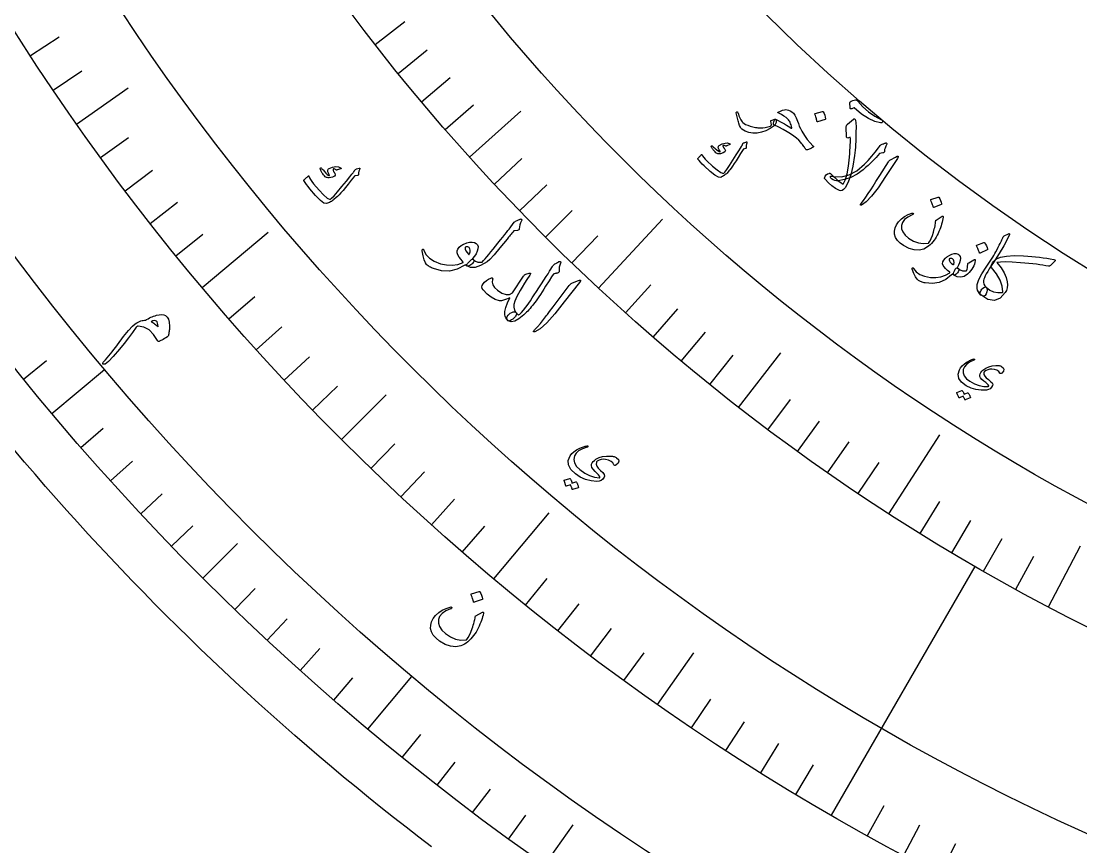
# Model space of a CAD drawing. Header units: millimetres. Extents: x -59 to 59, y -59 to 76.
# Drawn here: x -44.99 to -21.07, y -46.95 to -28.3 of the extents above; entities that cross this region are included whole.
import ezdxf

# ---------------------------------------------------------------- set-up
doc = ezdxf.new("R2010")
doc.units = ezdxf.units.MM
for name, color, linetype in [('CUT_OUTER', 1, 'Continuous'), ('ENGRAVE', 7, 'Continuous'), ('ENGRAVE_FINE', 8, 'Continuous'), ('TEXT', 5, 'Continuous')]:
    doc.layers.add(name, color=color, linetype=linetype)

msp = doc.modelspace()

# ---------------------------------------------------------------- linework, layer by layer
at = {"layer": 'CUT_OUTER'}
msp.add_lwpolyline([(-35.7252, -46.9544), (-36.0126, -46.7343), (-36.2987, -46.5124), (-36.5834, -46.2888), (-36.8667, -46.0635), (-37.1487, -45.8364), (-37.4292, -45.6076), (-37.7083, -45.3771), (-37.9861, -45.1449), (-38.2623, -44.9109), (-38.5372, -44.6753), (-38.8106, -44.438), (-39.0825, -44.199), (-39.353, -43.9584), (-39.622, -43.7161), (-39.8895, -43.4722), (-40.1555, -43.2266), (-40.4199, -42.9794), (-40.6829, -42.7306), (-40.9443, -42.4801), (-41.2042, -42.2281), (-41.4625, -41.9745), (-41.7193, -41.7193), (-41.9745, -41.4625), (-42.2281, -41.2042), (-42.4801, -40.9443), (-42.7306, -40.6829), (-42.9794, -40.4199), (-43.2266, -40.1555), (-43.4722, -39.8895), (-43.7161, -39.622), (-43.9584, -39.353), (-44.199, -39.0825), (-44.438, -38.8106), (-44.6753, -38.5372), (-44.9109, -38.2623), (-45.1449, -37.9861)], dxfattribs=at)
at = {"layer": 'ENGRAVE'}
for points in [[(-43.7386, -30.6261), (-42.569, -29.8072)], [(-34.8672, -31.3745), (-33.7093, -30.3326)], [(-31.958, -34.3331), (-30.5109, -32.7784)], [(-40.9029, -34.3216), (-39.4115, -33.0701)], [(-28.794, -37.0268), (-27.8378, -35.7972)], [(-44.2927, -37.166), (-43.1063, -36.1705)], [(-37.756, -37.756), (-36.7464, -36.7464)], [(-25.3997, -39.4326), (-24.2496, -37.647)], [(-34.3216, -40.9029), (-33.0701, -39.4115)], [(-40.8849, -40.8849), (-40.1027, -40.1027)], [(-21.802, -41.5301), (-21.078, -40.151)], [(-26.6975, -46.2414), (-23.4525, -40.6209)], [(-30.6261, -43.7386), (-29.8072, -42.569)], [(-37.166, -44.2927), (-36.1705, -43.1063)], [(-33.1642, -47.3634), (-32.5297, -46.4572)]]:
    msp.add_lwpolyline(points, dxfattribs=at)
for radius in [57.82, 57.82, 56.2713, 53.395, 53.395, 51.1235, 46.905, 46.905, 44.427, 39.825, 39.825]:
    msp.add_circle((0, 0), radius, dxfattribs=at)
at = {"layer": 'ENGRAVE_FINE'}
for points in [[(-36.996, -28.8335), (-36.3259, -28.3113)], [(-44.7808, -29.081), (-44.1277, -28.6568)], [(-36.481, -29.4824), (-35.8202, -28.9484)], [(-44.2665, -29.8581), (-43.6208, -29.4226)], [(-35.9544, -30.1224), (-35.3032, -29.5768)], [(-35.4164, -30.7531), (-34.7749, -30.1961)], [(-43.1975, -31.3848), (-42.5674, -30.927)], [(-34.3068, -31.9862), (-33.6854, -31.4069)], [(-42.6431, -32.1339), (-42.0212, -31.6652)], [(-33.7356, -32.5882), (-33.1245, -31.9979)], [(-42.0758, -32.8732), (-41.4621, -32.3938)], [(-33.1536, -33.1801), (-32.5531, -32.5791)], [(-41.4957, -33.6026), (-40.8905, -33.1124)], [(-32.561, -33.7618), (-31.9712, -33.1503)], [(-31.3449, -34.8938), (-30.7771, -34.2618)], [(-40.2977, -35.0303), (-39.71, -34.5193)], [(-30.7217, -35.4437), (-30.1652, -34.8017)], [(-39.6802, -35.7282), (-39.1015, -35.2071)], [(-30.0887, -35.9826), (-29.5437, -35.3309)], [(-29.4461, -36.5104), (-28.9127, -35.8491)], [(-44.9346, -36.3873), (-44.4187, -35.9696)], [(-39.0506, -36.4153), (-38.4811, -35.8842)], [(-38.4091, -37.0913), (-37.8489, -36.5503)], [(-28.1328, -37.5317), (-27.6232, -36.8519)], [(-43.6373, -37.9333), (-43.1364, -37.4979)], [(-27.4625, -38.0249), (-26.9651, -37.3361)], [(-37.0913, -38.4091), (-36.5503, -37.8489)], [(-26.7834, -38.5062), (-26.2983, -37.8087)], [(-42.9686, -38.6891), (-42.4754, -38.245)], [(-36.4153, -39.0506), (-35.8842, -38.4811)], [(-26.0958, -38.9755), (-25.6231, -38.2695)], [(-42.2869, -39.4331), (-41.8014, -38.9805)], [(-35.7282, -39.6802), (-35.2071, -39.1015)], [(-24.6956, -39.8774), (-24.2483, -39.1551)], [(-23.9835, -40.3097), (-23.5491, -39.5796)], [(-41.5922, -40.1651), (-41.1148, -39.7041)], [(-35.0303, -40.2977), (-34.5193, -39.71)], [(-23.2637, -40.7293), (-22.8423, -39.9916)], [(-22.5365, -41.1362), (-22.1283, -40.3911)], [(-33.6026, -41.4957), (-33.1124, -40.8905)], [(-40.1651, -41.5922), (-39.7041, -41.1148)], [(-32.8732, -42.0758), (-32.3938, -41.4621)], [(-39.4331, -42.2869), (-38.9805, -41.8014)], [(-32.1339, -42.6431), (-31.6652, -42.0212)], [(-38.6891, -42.9686), (-38.245, -42.4754)], [(-31.3848, -43.1975), (-30.927, -42.5674)], [(-37.9333, -43.6373), (-37.4979, -43.1364)], [(-29.8581, -44.2665), (-29.4226, -43.6208)], [(-29.081, -44.7808), (-28.6568, -44.1277)], [(-36.3873, -44.9346), (-35.9696, -44.4187)], [(-28.295, -45.2815), (-27.8823, -44.6211)], [(-35.5975, -45.5628), (-35.1889, -45.0397)], [(-27.5005, -45.7684), (-27.0993, -45.1009)], [(-34.7969, -46.1771), (-34.3975, -45.647)], [(-25.8864, -46.7003), (-25.5088, -46.0192)], [(-33.9857, -46.7774), (-33.5956, -46.2404)], [(-25.0674, -47.145), (-24.7018, -46.4573)], [(-24.2408, -47.5753), (-23.8873, -46.8814)]]:
    msp.add_lwpolyline(points, dxfattribs=at)
at = {"layer": 'TEXT'}
for points in [[(-25.5663, -30.5288), (-25.5531, -30.5378), (-25.5451, -30.5485), (-25.5424, -30.561), (-25.5449, -30.5754), (-25.5516, -30.5885), (-25.5614, -30.5974), (-25.5743, -30.6021), (-25.5903, -30.6026), (-25.7214, -30.5713), (-25.8647, -30.504), (-26.0199, -30.4005), (-26.1865, -30.2606), (-26.2049, -30.2685), (-26.2219, -30.2749), (-26.2377, -30.2797), (-26.2522, -30.2831), (-26.2631, -30.2842), (-26.271, -30.2826), (-26.276, -30.2783), (-26.2779, -30.2713), (-26.2838, -30.1391), (-26.2774, -30.1221), (-26.2538, -30.1069), (-26.2128, -30.0936), (-26.1545, -30.082), (-26.1422, -30.0829), (-26.1299, -30.0875), (-26.1178, -30.0961), (-26.1059, -30.1084), (-25.9889, -30.2356), (-25.8599, -30.3482), (-25.7189, -30.446), (-25.5663, -30.5288)], [(-27.9739, -30.5177), (-27.9638, -30.5166), (-27.9557, -30.5201), (-27.9498, -30.5281), (-27.9459, -30.5406), (-27.9435, -30.5575), (-27.9436, -30.5745), (-27.9462, -30.5916), (-27.9512, -30.6088), (-27.958, -30.6248), (-27.9671, -30.6396), (-27.9786, -30.6533), (-27.9924, -30.6659), (-28.0834, -30.7285), (-28.1771, -30.7767), (-28.2735, -30.8104), (-28.3728, -30.8296), (-28.4702, -30.8331), (-28.5609, -30.8198), (-28.645, -30.7896), (-28.7222, -30.7427), (-28.7374, -30.7259), (-28.7535, -30.6978), (-28.7703, -30.6582), (-28.7879, -30.6072), (-28.7966, -30.5793), (-28.8047, -30.5509), (-28.8123, -30.5219), (-28.8194, -30.4923), (-28.8261, -30.4624), (-28.8326, -30.4324), (-28.8389, -30.4021), (-28.845, -30.3717), (-28.8455, -30.3652), (-28.8437, -30.3599), (-28.8394, -30.3559), (-28.8328, -30.353), (-28.8258, -30.352), (-28.82, -30.3534), (-28.8156, -30.3575), (-28.8125, -30.364), (-28.799, -30.4028), (-28.7852, -30.4388), (-28.7712, -30.4717), (-28.757, -30.5017), (-28.7425, -30.529), (-28.7274, -30.5537), (-28.7118, -30.5757), (-28.6956, -30.5951), (-28.6704, -30.6152), (-28.6348, -30.635), (-28.5889, -30.6545), (-28.5326, -30.6736), (-28.5019, -30.6828), (-28.4718, -30.6908), (-28.4424, -30.6977), (-28.4137, -30.7035), (-28.3856, -30.708), (-28.358, -30.7111), (-28.3309, -30.7129), (-28.3043, -30.7134), (-28.2497, -30.711), (-28.1927, -30.7033), (-28.1334, -30.6903), (-28.0717, -30.672), (-28.0578, -30.6604), (-28.0527, -30.6386), (-28.0562, -30.6064), (-28.0682, -30.564), (-28.0696, -30.5583), (-28.069, -30.5538), (-28.0665, -30.5504), (-28.0619, -30.5482)], [(-27.1113, -31.1489), (-27.1277, -31.1596), (-27.1446, -31.1696), (-27.1618, -31.1789), (-27.1795, -31.1875), (-27.1976, -31.1953), (-27.2161, -31.202), (-27.235, -31.2077), (-27.2544, -31.2123), (-27.261, -31.213), (-27.2669, -31.2114), (-27.272, -31.2074), (-27.2765, -31.201), (-27.2853, -31.1865), (-27.2956, -31.1703), (-27.3075, -31.1524), (-27.3209, -31.1329), (-27.336, -31.1118), (-27.3529, -31.0895), (-27.3716, -31.0658), (-27.3922, -31.0408), (-27.4347, -30.9939), (-27.4866, -30.9466), (-27.5479, -30.8987), (-27.6187, -30.8502), (-27.6989, -30.8009), (-27.7886, -30.7505), (-27.8877, -30.699), (-27.9962, -30.6462), (-28.0046, -30.6397), (-28.0082, -30.6265), (-28.0069, -30.6065), (-28.0008, -30.5797), (-27.9929, -30.5543), (-27.9862, -30.5355), (-27.9808, -30.5233), (-27.9767, -30.5178), (-27.972, -30.516), (-27.9676, -30.5153), (-27.9635, -30.5156), (-27.9598, -30.5171), (-27.9041, -30.5459), (-27.8516, -30.5736), (-27.8023, -30.6001), (-27.7562, -30.6255), (-27.7136, -30.6499), (-27.6745, -30.6735), (-27.6389, -30.6964), (-27.6069, -30.7185), (-27.6, -30.7224), (-27.5954, -30.7222), (-27.5931, -30.7178), (-27.5933, -30.7093), (-27.6005, -30.6775), (-27.6089, -30.6478), (-27.6184, -30.6204), (-27.6289, -30.5951), (-27.6407, -30.5719), (-27.6538, -30.5507), (-27.6682, -30.5316), (-27.6839, -30.5144), (-27.7212, -30.482), (-27.7693, -30.4481), (-27.8283, -30.4127), (-27.898, -30.3757), (-27.9012, -30.3749), (-27.9034, -30.3735), (-27.9048, -30.3715), (-27.9054, -30.369), (-27.9051, -30.3663), (-27.9042, -30.364), (-27.9025, -30.362), (-27.9001, -30.3603), (-27.8462, -30.3351), (-27.7995, -30.317), (-27.7599, -30.3059), (-27.7274, -30.3017), (-27.6978, -30.3048), (-27.6655, -30.3136), (-27.6305, -30.3283), (-27.5927, -30.3488), (-27.5553, -30.3796), (-27.5215, -30.4249), (-27.491, -30.4849), (-27.464, -30.5595), (-27.4453, -30.6154), (-27.423, -30.672), (-27.3973, -30.7293), (-27.3681, -30.7872), (-27.3083, -30.8882), (-27.2461, -30.9772), (-27.1815, -31.0542), (-27.1148, -31.1193), (-27.1066, -31.1281), (-27.1033, -31.1359), (-27.1049, -31.1428), (-27.1113, -31.1489)], [(-26.8965, -30.3454), (-26.893, -30.3452), (-26.8894, -30.3463), (-26.8858, -30.3489), (-26.8821, -30.3529), (-26.8639, -30.39), (-26.8497, -30.4282), (-26.8393, -30.4676), (-26.8329, -30.5082), (-26.8333, -30.5132), (-26.8349, -30.5171), (-26.8378, -30.5199), (-26.842, -30.5215), (-27.012, -30.5741), (-27.017, -30.5745), (-27.0209, -30.5722), (-27.0237, -30.5672), (-27.0255, -30.5595), (-27.027, -30.5528), (-27.0296, -30.5425), (-27.0333, -30.5286), (-27.038, -30.5111), (-27.044, -30.4897), (-27.0514, -30.4644), (-27.0603, -30.4352), (-27.0705, -30.402), (-27.0715, -30.3971), (-27.071, -30.3936), (-27.069, -30.3914), (-27.0655, -30.3904)], [(-26.7188, -31.7452), (-26.6698, -31.7943), (-26.6245, -31.8377), (-26.5829, -31.8754), (-26.5451, -31.9075), (-26.5111, -31.934), (-26.4809, -31.9553), (-26.4545, -31.9712), (-26.4319, -31.9819), (-26.3827, -31.8829), (-26.343, -31.7481), (-26.3123, -31.5776), (-26.2903, -31.3717), (-26.2842, -31.2943), (-26.2792, -31.2229), (-26.2752, -31.1576), (-26.2723, -31.0983), (-26.2706, -31.0452), (-26.2703, -30.9983), (-26.2712, -30.9576), (-26.2735, -30.9231), (-26.3297, -30.9436), (-26.3433, -30.9402), (-26.353, -30.9329), (-26.3587, -30.9218), (-26.3605, -30.9068), (-26.3673, -30.7063), (-26.3653, -30.6848), (-26.3592, -30.6653), (-26.3488, -30.6476), (-26.3344, -30.6319), (-26.2003, -30.5178), (-26.1904, -30.5102), (-26.1818, -30.506), (-26.1746, -30.5053), (-26.1688, -30.508), (-26.1552, -30.5367), (-26.1466, -30.5974), (-26.1428, -30.6904), (-26.1438, -30.8157), (-26.1453, -30.886), (-26.1475, -30.9549), (-26.1505, -31.0222), (-26.1542, -31.0881), (-26.1585, -31.1526), (-26.1636, -31.2155), (-26.1695, -31.277), (-26.1761, -31.337), (-26.212, -31.5745), (-26.2592, -31.7753), (-26.3181, -31.9393), (-26.3893, -32.0662), (-26.4222, -32.104), (-26.4544, -32.1272), (-26.486, -32.1356), (-26.517, -32.1293), (-26.603, -32.0825), (-26.6858, -32.0244), (-26.7651, -31.9552), (-26.841, -31.8748), (-26.8477, -31.867), (-26.852, -31.8596), (-26.854, -31.8526), (-26.8536, -31.8459), (-26.8369, -31.8059), (-26.8144, -31.7751), (-26.786, -31.7534), (-26.7519, -31.7408), (-26.7399, -31.7387), (-26.7304, -31.7387), (-26.7233, -31.7409), (-26.7188, -31.7452)], [(-28.607, -31.0469), (-28.6113, -31.0624), (-28.6148, -31.0775), (-28.6176, -31.0924), (-28.6196, -31.1069), (-28.6208, -31.1211), (-28.6211, -31.1351), (-28.6206, -31.1489), (-28.6191, -31.1625), (-28.6197, -31.1689), (-28.6227, -31.1741), (-28.6282, -31.1782), (-28.6362, -31.1811), (-28.6807, -31.1946), (-28.6853, -31.1962), (-28.689, -31.1978), (-28.6917, -31.1994), (-28.6936, -31.2008), (-28.7508, -31.295), (-28.8029, -31.3797), (-28.85, -31.4548), (-28.8921, -31.5204), (-28.9292, -31.5764), (-28.9614, -31.6225), (-28.9886, -31.6589), (-29.0108, -31.6854), (-29.0549, -31.7336), (-29.0697, -31.748), (-29.0854, -31.7619), (-29.1018, -31.7751), (-29.119, -31.7878), (-29.1371, -31.7997), (-29.1561, -31.8109), (-29.176, -31.8214), (-29.1969, -31.8312), (-29.2479, -31.8271), (-29.3278, -31.7827), (-29.4363, -31.6975), (-29.5732, -31.5714), (-29.6142, -31.5302), (-29.6511, -31.4909), (-29.6838, -31.4536), (-29.7124, -31.4183), (-29.7142, -31.4143), (-29.7146, -31.4104), (-29.7135, -31.4067), (-29.711, -31.4032), (-29.6979, -31.3875), (-29.6858, -31.3734), (-29.6748, -31.3607), (-29.6649, -31.3496), (-29.656, -31.3398), (-29.6479, -31.3313), (-29.6406, -31.3241), (-29.6342, -31.3181), (-29.6304, -31.315), (-29.6272, -31.3142), (-29.6247, -31.3158), (-29.6228, -31.3197), (-29.6066, -31.348), (-29.5821, -31.3806), (-29.5492, -31.4176), (-29.5081, -31.4589), (-29.3808, -31.5777), (-29.2753, -31.6643), (-29.192, -31.7188), (-29.131, -31.7415), (-29.1036, -31.7116), (-29.0599, -31.6518), (-28.9997, -31.562), (-28.9229, -31.4424), (-28.8468, -31.322), (-28.7894, -31.2307), (-28.7509, -31.1685), (-28.7313, -31.1353), (-28.7262, -31.126), (-28.7214, -31.1173), (-28.7169, -31.1091), (-28.7128, -31.1016), (-28.709, -31.0948), (-28.7057, -31.0887), (-28.7028, -31.0833), (-28.7004, -31.0786), (-28.6946, -31.0689), (-28.6876, -31.0609), (-28.6796, -31.0546), (-28.6705, -31.05), (-28.6179, -31.0297), (-28.614, -31.0286), (-28.6109, -31.0284), (-28.6084, -31.0292), (-28.6066, -31.031), (-28.6055, -31.0344), (-28.6052, -31.0382), (-28.6057, -31.0423), (-28.607, -31.0469)], [(-28.9888, -31.0708), (-28.9873, -31.0727), (-28.9864, -31.0749), (-28.9862, -31.0774), (-28.9867, -31.0801), (-28.9877, -31.0819), (-28.9892, -31.0837), (-28.9909, -31.0854), (-28.9931, -31.0869), (-29.0615, -31.1196), (-29.0688, -31.1226), (-29.0752, -31.1242), (-29.0805, -31.1244), (-29.0848, -31.1234), (-29.1001, -31.1155), (-29.1147, -31.1104), (-29.1285, -31.1081), (-29.1415, -31.1086), (-29.1461, -31.1109), (-29.1478, -31.1164), (-29.1467, -31.125), (-29.1426, -31.1368), (-29.1389, -31.1438), (-29.135, -31.1507), (-29.1308, -31.1578), (-29.1263, -31.1648), (-29.1214, -31.172), (-29.1161, -31.1794), (-29.1104, -31.1869), (-29.1043, -31.1945), (-29.0893, -31.2277), (-29.1011, -31.2561), (-29.1398, -31.2799), (-29.2053, -31.2989), (-29.2277, -31.3018), (-29.2472, -31.3021), (-29.264, -31.2998), (-29.2778, -31.2949), (-29.2907, -31.2871), (-29.3064, -31.274), (-29.3251, -31.2558), (-29.3465, -31.2323), (-29.3572, -31.2201), (-29.367, -31.2081), (-29.3758, -31.1962), (-29.3836, -31.1846), (-29.3907, -31.1734), (-29.3971, -31.1627), (-29.403, -31.1526), (-29.4083, -31.1431), (-29.4104, -31.1361), (-29.411, -31.13), (-29.4098, -31.1248), (-29.407, -31.1204), (-29.4028, -31.1172), (-29.3984, -31.1162), (-29.3938, -31.1174), (-29.3891, -31.1208), (-29.3748, -31.1326), (-29.3588, -31.1462), (-29.3411, -31.1616), (-29.3217, -31.1788), (-29.2855, -31.2109), (-29.2559, -31.2347), (-29.2331, -31.25), (-29.2169, -31.257), (-29.2143, -31.2573), (-29.212, -31.2566), (-29.2101, -31.2548), (-29.2086, -31.252), (-29.2082, -31.2498), (-29.2085, -31.2471), (-29.2098, -31.2438), (-29.2118, -31.2399), (-29.2335, -31.2068), (-29.242, -31.1925), (-29.2479, -31.1787), (-29.2513, -31.1655), (-29.252, -31.153), (-29.2506, -31.1403), (-29.2467, -31.1295), (-29.2404, -31.1207), (-29.2315, -31.1138), (-29.1624, -31.0754), (-29.0989, -31.0554), (-29.0411, -31.0539), (-28.9888, -31.0708)], [(-26.5445, -31.9067), (-26.5856, -31.9068), (-26.6242, -31.8994), (-26.6603, -31.8847), (-26.6939, -31.8627), (-26.7107, -31.847), (-26.7208, -31.8336), (-26.7243, -31.8225), (-26.7212, -31.8137), (-26.7116, -31.807), (-26.6971, -31.8039), (-26.6777, -31.8042), (-26.6533, -31.808), (-26.4724, -31.8177), (-26.295, -31.7755), (-26.1212, -31.6817), (-25.9509, -31.5367), (-25.8658, -31.4478), (-25.7848, -31.3557), (-25.708, -31.2606), (-25.6353, -31.1624), (-25.6143, -31.1339), (-25.5961, -31.1124), (-25.5809, -31.0979), (-25.5686, -31.0905), (-25.5493, -31.083), (-25.5323, -31.0763), (-25.5175, -31.0703), (-25.5049, -31.0652), (-25.4944, -31.0608), (-25.486, -31.0574), (-25.4795, -31.055), (-25.4751, -31.0534), (-25.4681, -31.0526), (-25.4622, -31.053), (-25.4574, -31.0549), (-25.4537, -31.058), (-25.4505, -31.0637), (-25.4489, -31.0691), (-25.4489, -31.0741), (-25.4506, -31.0787), (-25.4727, -31.1289), (-25.4884, -31.1711), (-25.4975, -31.2054), (-25.5001, -31.2318), (-25.5015, -31.251), (-25.508, -31.2654), (-25.5197, -31.2748), (-25.5365, -31.2795), (-25.6157, -31.2896), (-25.6511, -31.3343), (-25.6894, -31.3794), (-25.7308, -31.4247), (-25.7751, -31.4703), (-25.8223, -31.5165), (-25.8726, -31.5632), (-25.9258, -31.6106), (-25.9819, -31.6587), (-26.1183, -31.7589), (-26.2575, -31.8337), (-26.3996, -31.883), (-26.5445, -31.9067)], [(-25.2528, -31.3732), (-25.2151, -31.356), (-25.1953, -31.3553), (-25.1933, -31.371), (-25.2092, -31.403), (-25.4803, -31.8133), (-25.6469, -32.0648), (-25.792, -32.2561), (-25.9161, -32.3869), (-26.0191, -32.457), (-26.0304, -32.4604), (-26.0383, -32.4608), (-26.0428, -32.4582), (-26.0439, -32.4525), (-26.043, -32.4457), (-26.0402, -32.4382), (-26.0355, -32.4299), (-26.0289, -32.421), (-25.9747, -32.3535), (-25.9204, -32.2794), (-25.8659, -32.1987), (-25.8112, -32.1114), (-25.7965, -32.089), (-25.7573, -32.0278), (-25.6938, -31.9279), (-25.6056, -31.7895), (-25.4123, -31.4807), (-25.401, -31.4651), (-25.3891, -31.4519), (-25.3766, -31.4411), (-25.3635, -31.4327)], [(-37.3477, -31.6458), (-37.3545, -31.6621), (-37.3603, -31.6782), (-37.3654, -31.694), (-37.3695, -31.7096), (-37.3727, -31.7249), (-37.375, -31.7402), (-37.3762, -31.7553), (-37.3765, -31.7704), (-37.378, -31.7773), (-37.382, -31.7826), (-37.3886, -31.7863), (-37.3977, -31.7884), (-37.4481, -31.7971), (-37.4533, -31.7982), (-37.4576, -31.7994), (-37.4608, -31.8008), (-37.463, -31.8021), (-37.5381, -31.8972), (-37.6065, -31.9826), (-37.6681, -32.0582), (-37.723, -32.1242), (-37.7711, -32.1802), (-37.8124, -32.2262), (-37.847, -32.2622), (-37.8749, -32.2882), (-37.9296, -32.3347), (-37.9477, -32.3485), (-37.9666, -32.3615), (-37.9864, -32.3738), (-38.0069, -32.3852), (-38.0282, -32.3958), (-38.0505, -32.4055), (-38.0737, -32.4142), (-38.0977, -32.4221), (-38.1529, -32.4108), (-38.2341, -32.3514), (-38.341, -32.2438), (-38.4733, -32.0877), (-38.5125, -32.0372), (-38.5475, -31.9894), (-38.5782, -31.9443), (-38.6047, -31.9019), (-38.6061, -31.8972), (-38.606, -31.8929), (-38.6043, -31.889), (-38.6011, -31.8856), (-38.5847, -31.8702), (-38.5696, -31.8564), (-38.5559, -31.8441), (-38.5436, -31.8333), (-38.5325, -31.8238), (-38.5225, -31.8156), (-38.5136, -31.8087), (-38.5058, -31.803), (-38.5012, -31.8001), (-38.4977, -31.7997), (-38.4951, -31.8017), (-38.4936, -31.8063), (-38.4797, -31.8394), (-38.4573, -31.8783), (-38.4265, -31.9231), (-38.3871, -31.9737), (-38.2642, -32.1205), (-38.1608, -32.2293), (-38.0772, -32.3001), (-38.0137, -32.3332), (-37.9798, -32.3042), (-37.9239, -32.2448), (-37.846, -32.155), (-37.746, -32.0348), (-37.6466, -31.9137), (-37.5717, -31.8218), (-37.5212, -31.759), (-37.4953, -31.7254), (-37.4885, -31.7159), (-37.4821, -31.7071), (-37.4761, -31.6988), (-37.4705, -31.6912), (-37.4655, -31.6842), (-37.4611, -31.678), (-37.4572, -31.6725), (-37.4539, -31.6677), (-37.4463, -31.6579), (-37.4376, -31.6501), (-37.428, -31.6443), (-37.4174, -31.6406), (-37.3572, -31.6255), (-37.3529, -31.6248), (-37.3494, -31.625), (-37.3468, -31.6263), (-37.3451, -31.6284), (-37.3444, -31.6323), (-37.3445, -31.6365), (-37.3457, -31.6409), (-37.3477, -31.6458)], [(-37.7679, -31.6201), (-37.7664, -31.6224), (-37.7657, -31.6249), (-37.7659, -31.6276), (-37.7668, -31.6305), (-37.7682, -31.6324), (-37.77, -31.6341), (-37.7721, -31.6357), (-37.7746, -31.6371), (-37.8538, -31.6636), (-37.8622, -31.6658), (-37.8693, -31.6667), (-37.8752, -31.6662), (-37.8797, -31.6645), (-37.8954, -31.6539), (-37.9107, -31.6463), (-37.9254, -31.642), (-37.9397, -31.6407), (-37.945, -31.6426), (-37.9476, -31.6483), (-37.9475, -31.6579), (-37.9446, -31.6714), (-37.9416, -31.6794), (-37.9383, -31.6876), (-37.9346, -31.6958), (-37.9306, -31.7042), (-37.9263, -31.7127), (-37.9215, -31.7214), (-37.9162, -31.7304), (-37.9106, -31.7396), (-37.8987, -31.7778), (-37.9155, -31.8073), (-37.9609, -31.828), (-38.0349, -31.8399), (-38.0598, -31.84), (-38.0812, -31.8377), (-38.0991, -31.8329), (-38.1136, -31.8257), (-38.1266, -31.8154), (-38.1421, -31.7991), (-38.1599, -31.7766), (-38.1802, -31.7481), (-38.1902, -31.7333), (-38.1992, -31.7189), (-38.2073, -31.7048), (-38.2143, -31.691), (-38.2205, -31.6778), (-38.2261, -31.6653), (-38.2311, -31.6534), (-38.2356, -31.6423), (-38.237, -31.6344), (-38.2368, -31.6277), (-38.2348, -31.6221), (-38.2311, -31.6178), (-38.2261, -31.6148), (-38.2212, -31.6143), (-38.2164, -31.6162), (-38.2117, -31.6206), (-38.1976, -31.6354), (-38.182, -31.6524), (-38.1648, -31.6716), (-38.1459, -31.6931), (-38.1107, -31.733), (-38.0816, -31.7629), (-38.0587, -31.7827), (-38.042, -31.7926), (-38.0392, -31.7933), (-38.0366, -31.7928), (-38.0343, -31.7911), (-38.0323, -31.7882), (-38.0315, -31.7859), (-38.0315, -31.7828), (-38.0324, -31.7791), (-38.0341, -31.7746), (-38.0533, -31.7355), (-38.0607, -31.7187), (-38.0653, -31.7028), (-38.0672, -31.688), (-38.0663, -31.6742), (-38.0631, -31.6606), (-38.0574, -31.6494), (-38.0492, -31.6406), (-38.0386, -31.6342), (-37.958, -31.6016), (-37.886, -31.5884), (-37.8226, -31.5946), (-37.7679, -31.6201)], [(-24.2885, -32.2757), (-24.2851, -32.2751), (-24.2814, -32.276), (-24.2776, -32.2782), (-24.2736, -32.2819), (-24.2526, -32.3173), (-24.2355, -32.3542), (-24.2221, -32.3926), (-24.2126, -32.4324), (-24.2125, -32.4375), (-24.2138, -32.4415), (-24.2165, -32.4445), (-24.2206, -32.4464), (-24.3856, -32.5127), (-24.3905, -32.5135), (-24.3946, -32.5116), (-24.3978, -32.5068), (-24.4001, -32.4993), (-24.4021, -32.4927), (-24.4055, -32.4827), (-24.4103, -32.4691), (-24.4163, -32.4521), (-24.424, -32.4313), (-24.4333, -32.4068), (-24.4444, -32.3784), (-24.4572, -32.3462), (-24.4585, -32.3414), (-24.4583, -32.3378), (-24.4565, -32.3355), (-24.4531, -32.3342)], [(-24.1763, -32.7332), (-24.183, -32.7701), (-24.191, -32.808), (-24.2003, -32.8468), (-24.2108, -32.8865), (-24.2229, -32.9272), (-24.237, -32.969), (-24.2531, -33.0117), (-24.2711, -33.0555), (-24.2903, -33.0982), (-24.311, -33.1393), (-24.3333, -33.1788), (-24.3572, -33.2167), (-24.3827, -33.253), (-24.41, -33.2879), (-24.4391, -33.3213), (-24.4699, -33.3534), (-24.5051, -33.3848), (-24.5411, -33.4114), (-24.5779, -33.433), (-24.6154, -33.4497), (-24.7195, -33.474), (-24.83, -33.4695), (-24.9466, -33.4361), (-25.0693, -33.3738), (-25.1491, -33.3166), (-25.2099, -33.2545), (-25.2516, -33.1875), (-25.2744, -33.1157), (-25.2773, -33.0434), (-25.263, -32.9722), (-25.2314, -32.9023), (-25.1827, -32.8336), (-25.1194, -32.7698), (-25.0481, -32.7164), (-24.969, -32.6735), (-24.882, -32.6409), (-24.8703, -32.6385), (-24.8612, -32.6391), (-24.8548, -32.6428), (-24.851, -32.6494), (-24.8495, -32.6584), (-24.8533, -32.6665), (-24.8624, -32.6737), (-24.8768, -32.68), (-24.976, -32.7289), (-25.0497, -32.785), (-25.0976, -32.8486), (-25.1196, -32.9196), (-25.1163, -32.9924), (-25.0878, -33.0643), (-25.034, -33.1351), (-24.9549, -33.2047), (-24.8459, -33.2709), (-24.7355, -33.3119), (-24.6239, -33.3276), (-24.5111, -33.3181), (-24.5081, -33.317), (-24.5048, -33.3146), (-24.5012, -33.311), (-24.4972, -33.306), (-24.4699, -33.2639), (-24.4439, -33.2107), (-24.4191, -33.1462), (-24.3957, -33.0705), (-24.3852, -33.0315), (-24.3757, -32.9949), (-24.3675, -32.9607), (-24.3603, -32.9289), (-24.3545, -32.8996), (-24.3502, -32.8727), (-24.3474, -32.8483), (-24.346, -32.8264), (-24.3449, -32.8152), (-24.3422, -32.8062), (-24.3379, -32.7992), (-24.3322, -32.7944), (-24.1965, -32.7108), (-24.1869, -32.7072), (-24.1804, -32.7097), (-24.1768, -32.7184), (-24.1763, -32.7332)], [(-33.8259, -32.8176), (-33.789, -32.8026), (-33.7599, -32.7905), (-33.7386, -32.7813), (-33.7251, -32.7751), (-33.716, -32.7717), (-33.7079, -32.7708), (-33.701, -32.7725), (-33.6951, -32.7768), (-33.6904, -32.7836), (-33.6887, -32.7914), (-33.69, -32.8002), (-33.6943, -32.81), (-33.7163, -32.857), (-33.7323, -32.9033), (-33.7422, -32.9488), (-33.7462, -32.9936), (-33.7483, -33.007), (-33.7554, -33.0173), (-33.7677, -33.0245), (-33.785, -33.0284), (-33.8694, -33.0425), (-33.8895, -33.0668), (-33.9093, -33.0908), (-33.9286, -33.1143), (-33.9476, -33.1375), (-33.9661, -33.1602), (-33.9842, -33.1826), (-34.0019, -33.2046), (-34.0192, -33.2262), (-34.1794, -33.426), (-34.3082, -33.5785), (-34.4057, -33.6837), (-34.4721, -33.7413), (-34.6159, -33.8221), (-34.7393, -33.8641), (-34.8421, -33.8675), (-34.9242, -33.8322), (-34.9258, -33.8306), (-34.9274, -33.8289), (-34.929, -33.8273), (-34.9306, -33.8256), (-34.9309, -33.807), (-34.916, -33.7805), (-34.8859, -33.746), (-34.8406, -33.7036), (-34.8227, -33.6892), (-34.8062, -33.6822), (-34.7913, -33.6826), (-34.7778, -33.6904), (-34.7294, -33.7238), (-34.681, -33.7438), (-34.6326, -33.7502), (-34.5843, -33.7432), (-34.5517, -33.7087), (-34.5156, -33.6685), (-34.4758, -33.6227), (-34.4324, -33.5713), (-34.3856, -33.5145), (-34.3354, -33.4527), (-34.2817, -33.3858), (-34.2247, -33.3139), (-34.1681, -33.2438), (-34.1174, -33.1806), (-34.0726, -33.1244), (-34.0337, -33.075), (-34.0004, -33.0329), (-33.9727, -32.998), (-33.9506, -32.9704), (-33.9339, -32.9502), (-33.8567, -32.8444), (-33.8481, -32.835), (-33.84, -32.8274), (-33.8327, -32.8216), (-33.8259, -32.8176)], [(-23.2063, -34.3145), (-23.187, -34.3423), (-23.1808, -34.3764), (-23.1875, -34.4167), (-23.2073, -34.4633), (-23.2309, -34.4973), (-23.2582, -34.5128), (-23.2892, -34.5098), (-23.3238, -34.4884), (-23.3565, -34.4559), (-23.3817, -34.4201), (-23.3994, -34.3809), (-23.4096, -34.3383), (-23.4068, -34.2506), (-23.3715, -34.1411), (-23.3039, -34.0098), (-23.204, -33.8567), (-23.1722, -33.8114), (-23.1416, -33.7666), (-23.1123, -33.7222), (-23.0842, -33.6784), (-23.0574, -33.6352), (-23.032, -33.5927), (-23.008, -33.551), (-22.9854, -33.5099), (-22.9574, -33.4573), (-22.9323, -33.4094), (-22.9099, -33.3663), (-22.8903, -33.328), (-22.8736, -33.2945), (-22.8601, -33.2663), (-22.8496, -33.2432), (-22.8422, -33.2252), (-22.83, -33.1951), (-22.8184, -33.1725), (-22.8075, -33.1572), (-22.7972, -33.1494), (-22.6986, -33.1056), (-22.6866, -33.1024), (-22.6794, -33.1043), (-22.6773, -33.1112), (-22.68, -33.1232), (-22.7286, -33.2366), (-22.8052, -33.3796), (-22.9098, -33.5521), (-23.0425, -33.7542), (-23.0916, -33.8289), (-23.1346, -33.8966), (-23.1716, -33.9575), (-23.2025, -34.0115), (-23.2272, -34.0585), (-23.2457, -34.0984), (-23.258, -34.1312), (-23.2641, -34.157), (-23.2656, -34.1996), (-23.2564, -34.2401), (-23.2367, -34.2784), (-23.2063, -34.3145)], [(-34.9739, -33.8167), (-35.1453, -33.9076), (-35.3204, -33.9508), (-35.4993, -33.9461), (-35.6817, -33.8932), (-35.7046, -33.8832), (-35.7265, -33.8727), (-35.7475, -33.8617), (-35.7676, -33.8503), (-35.7866, -33.8384), (-35.8042, -33.826), (-35.8205, -33.8132), (-35.8355, -33.7999), (-35.8646, -33.7589), (-35.8913, -33.6935), (-35.9155, -33.6037), (-35.9371, -33.4895), (-35.9377, -33.4758), (-35.9356, -33.4653), (-35.9308, -33.4583), (-35.9232, -33.4546), (-35.9149, -33.4543), (-35.908, -33.4577), (-35.9023, -33.4646), (-35.8979, -33.4751), (-35.852, -33.5717), (-35.7736, -33.655), (-35.6629, -33.7248), (-35.5199, -33.7807), (-35.3868, -33.8105), (-35.2578, -33.8166), (-35.1327, -33.799), (-35.0118, -33.7579), (-35.0091, -33.7548), (-35.0076, -33.7516), (-35.0074, -33.7484), (-35.0084, -33.7451), (-35.0596, -33.6853), (-35.0995, -33.6307), (-35.1278, -33.5814), (-35.1448, -33.5374), (-35.1477, -33.4937), (-35.1342, -33.4517), (-35.1042, -33.4114), (-35.0578, -33.3727), (-35.0511, -33.3681), (-35.0441, -33.3636), (-35.0369, -33.3592), (-35.0293, -33.355), (-35.0213, -33.3507), (-35.0129, -33.3464), (-35.0039, -33.3419), (-34.9944, -33.3374), (-34.9292, -33.3121), (-34.8681, -33.2984), (-34.8111, -33.2964), (-34.7581, -33.306), (-34.7149, -33.3262), (-34.6868, -33.3558), (-34.6738, -33.395), (-34.6761, -33.4437), (-34.6912, -33.499), (-34.7168, -33.5547), (-34.7531, -33.6109), (-34.8, -33.6675), (-34.7968, -33.6707), (-34.7936, -33.6736), (-34.7905, -33.6764), (-34.7873, -33.679), (-34.7841, -33.6815), (-34.7809, -33.6843), (-34.7778, -33.6873), (-34.7746, -33.6904), (-34.7663, -33.7037), (-34.765, -33.7191), (-34.7707, -33.7366), (-34.7835, -33.7561), (-34.8, -33.7751), (-34.8185, -33.7924), (-34.8389, -33.8081), (-34.8614, -33.8222), (-34.8828, -33.8328), (-34.9002, -33.8383), (-34.9134, -33.8386), (-34.9226, -33.8338), (-34.9528, -33.8027), (-34.956, -33.8053), (-34.9605, -33.8085), (-34.9665, -33.8123), (-34.9739, -33.8167)], [(-34.8673, -33.5618), (-34.854, -33.5159), (-34.851, -33.4767), (-34.8583, -33.4444), (-34.8759, -33.4188), (-34.892, -33.409), (-34.9088, -33.4025), (-34.9263, -33.3993), (-34.9444, -33.3996), (-34.9523, -33.4016), (-34.9582, -33.4065), (-34.9622, -33.4142), (-34.9642, -33.4248), (-34.9629, -33.4559), (-34.9495, -33.4902), (-34.9241, -33.5275), (-34.8867, -33.5678), (-34.8819, -33.5711), (-34.8771, -33.5712), (-34.8722, -33.5681), (-34.8673, -33.5618)], [(-23.2552, -33.3013), (-23.2518, -33.3007), (-23.2481, -33.3014), (-23.2442, -33.3035), (-23.24, -33.307), (-23.2176, -33.3418), (-23.199, -33.3782), (-23.1841, -33.4162), (-23.1731, -33.4558), (-23.1728, -33.4608), (-23.174, -33.4649), (-23.1765, -33.468), (-23.1805, -33.4701), (-23.3435, -33.5418), (-23.3484, -33.5428), (-23.3525, -33.541), (-23.3559, -33.5364), (-23.3586, -33.5289), (-23.3609, -33.5224), (-23.3646, -33.5125), (-23.3699, -33.4991), (-23.3767, -33.4822), (-23.3851, -33.4616), (-23.3954, -33.4374), (-23.4076, -33.4093), (-23.4217, -33.3775), (-23.4232, -33.3728), (-23.4231, -33.3692), (-23.4214, -33.3667), (-23.418, -33.3654)], [(-23.9846, -34.0322), (-24.1181, -34.1392), (-24.2628, -34.2056), (-24.4187, -34.231), (-24.5856, -34.2152), (-24.6071, -34.2103), (-24.6278, -34.2048), (-24.6479, -34.1988), (-24.6672, -34.1921), (-24.6856, -34.1849), (-24.7029, -34.1771), (-24.7192, -34.1686), (-24.7344, -34.1596), (-24.7664, -34.1288), (-24.8003, -34.0765), (-24.8361, -34.0027), (-24.8737, -33.9072), (-24.8765, -33.8954), (-24.8764, -33.886), (-24.8734, -33.8791), (-24.8674, -33.8746), (-24.8603, -33.873), (-24.8537, -33.8748), (-24.8476, -33.8799), (-24.8421, -33.8883), (-24.7863, -33.9645), (-24.7046, -34.0238), (-24.5971, -34.0661), (-24.4638, -34.091), (-24.3436, -34.0949), (-24.2307, -34.0789), (-24.1252, -34.043), (-24.0271, -33.9875), (-24.0253, -33.9843), (-24.0246, -33.9813), (-24.0249, -33.9785), (-24.0263, -33.9758), (-24.0806, -33.9324), (-24.1242, -33.8917), (-24.1569, -33.8536), (-24.1789, -33.8183), (-24.1886, -33.7809), (-24.1838, -33.7422), (-24.1645, -33.7023), (-24.1306, -33.6611), (-24.1256, -33.656), (-24.1203, -33.651), (-24.1147, -33.646), (-24.1089, -33.641), (-24.1026, -33.636), (-24.096, -33.6309), (-24.089, -33.6256), (-24.0815, -33.6201), (-24.0291, -33.5874), (-23.9784, -33.5654), (-23.9293, -33.5543), (-23.8819, -33.5539), (-23.841, -33.5642), (-23.8118, -33.5853), (-23.7941, -33.6171), (-23.788, -33.6597), (-23.792, -33.7101), (-23.805, -33.7626), (-23.8272, -33.8173), (-23.8584, -33.8741), (-23.8552, -33.8763), (-23.8519, -33.8784), (-23.8487, -33.8803), (-23.8456, -33.882), (-23.8424, -33.8837), (-23.8392, -33.8855), (-23.8359, -33.8876), (-23.8327, -33.8898), (-23.8232, -33.8999), (-23.8196, -33.9131), (-23.8217, -33.9291), (-23.8295, -33.9482), (-23.8407, -33.9674), (-23.8538, -33.9855), (-23.869, -34.0024), (-23.8861, -34.0183), (-23.9029, -34.0311), (-23.9171, -34.0387), (-23.9285, -34.0412), (-23.9373, -34.0386), (-23.9686, -34.0165), (-23.9709, -34.0193), (-23.9743, -34.0229), (-23.9789, -34.0271), (-23.9846, -34.0322)], [(-23.9343, -33.7936), (-23.9303, -33.7516), (-23.9342, -33.7172), (-23.9458, -33.6903), (-23.9653, -33.6711), (-23.9809, -33.6652), (-23.9966, -33.6623), (-24.0122, -33.6625), (-24.0279, -33.6658), (-24.0344, -33.6688), (-24.0387, -33.674), (-24.0409, -33.6813), (-24.0409, -33.6909), (-24.0346, -33.7176), (-24.0173, -33.7451), (-23.9892, -33.7732), (-23.9501, -33.802), (-23.9454, -33.8041), (-23.9412, -33.8034), (-23.9375, -33.7999), (-23.9343, -33.7936)], [(-23.5983, -33.7613), (-23.4816, -33.6916), (-23.4671, -33.6851), (-23.4572, -33.6861), (-23.4518, -33.6945), (-23.4511, -33.7104), (-23.458, -33.7517), (-23.469, -33.792), (-23.4842, -33.8314), (-23.5036, -33.8698), (-23.5274, -33.9075), (-23.556, -33.9445), (-23.5892, -33.9807), (-23.6272, -34.0163), (-23.7035, -34.0677), (-23.7809, -34.0883), (-23.8594, -34.0783), (-23.9389, -34.0374), (-23.9436, -34.0263), (-23.9412, -34.0047), (-23.9316, -33.9725), (-23.9148, -33.9297), (-23.9037, -33.9084), (-23.8918, -33.8927), (-23.8794, -33.8827), (-23.8663, -33.8783), (-23.8586, -33.8786), (-23.8508, -33.8807), (-23.8431, -33.8846), (-23.8355, -33.8903), (-23.789, -33.9208), (-23.743, -33.9393), (-23.6975, -33.9458), (-23.6525, -33.9403), (-23.6499, -33.9392), (-23.6477, -33.9369), (-23.6459, -33.9335), (-23.6445, -33.9288), (-23.6349, -33.9012), (-23.628, -33.8709), (-23.6239, -33.8382), (-23.6225, -33.8029), (-23.6212, -33.7901), (-23.6167, -33.7789), (-23.6091, -33.7693), (-23.5983, -33.7613)], [(-22.9626, -33.753), (-22.8679, -33.8761), (-22.7973, -33.9895), (-22.7508, -34.0931), (-22.7287, -34.1872), (-22.7257, -34.2597), (-22.7324, -34.3251), (-22.7489, -34.3834), (-22.7754, -34.4344), (-22.8903, -34.5598), (-23.0205, -34.6106), (-23.1657, -34.5865), (-23.3255, -34.4872), (-23.3346, -34.4768), (-23.3396, -34.4632), (-23.3406, -34.4462), (-23.3376, -34.4259), (-23.3293, -34.3997), (-23.3183, -34.3769), (-23.3044, -34.3575), (-23.2876, -34.3415), (-23.2602, -34.3215), (-23.2378, -34.3101), (-23.2204, -34.3074), (-23.2079, -34.3134), (-23.1255, -34.3764), (-23.0374, -34.4167), (-22.9435, -34.4345), (-22.8442, -34.4296), (-22.8374, -34.4282), (-22.8327, -34.4258), (-22.83, -34.4224), (-22.8292, -34.4179), (-22.8441, -34.2881), (-22.8914, -34.1531), (-22.9712, -34.0127), (-23.0832, -33.8667), (-23.0926, -33.8481), (-23.0919, -33.8239), (-23.0811, -33.7942), (-23.0602, -33.759), (-23.0388, -33.7299), (-23.0175, -33.7053), (-22.9963, -33.6852), (-22.9751, -33.6695), (-22.8815, -33.6308), (-22.7478, -33.6077), (-22.5744, -33.5996), (-22.3612, -33.6061), (-22.2686, -33.6124), (-22.1783, -33.6197), (-22.09, -33.6279), (-22.004, -33.6371), (-21.92, -33.6472), (-21.8381, -33.6583), (-21.7584, -33.6705), (-21.6807, -33.6836), (-21.6583, -33.6915), (-21.6478, -33.7024), (-21.649, -33.7165), (-21.6621, -33.7336), (-21.7547, -33.8238), (-21.7651, -33.8323), (-21.7764, -33.8377), (-21.7885, -33.8399), (-21.8015, -33.8388), (-21.8602, -33.8268), (-21.9246, -33.8154), (-21.9947, -33.8045), (-22.0705, -33.7941), (-22.1519, -33.7843), (-22.239, -33.7753), (-22.3317, -33.767), (-22.4301, -33.7594), (-22.616, -33.7474), (-22.7667, -33.7421), (-22.8823, -33.7438), (-22.9626, -33.753)], [(-32.8495, -33.7349), (-32.839, -33.7299), (-32.8297, -33.7281), (-32.8216, -33.7294), (-32.8147, -33.734), (-32.8103, -33.74), (-32.8083, -33.7473), (-32.8087, -33.7558), (-32.8114, -33.7656), (-32.8294, -33.8123), (-32.8408, -33.8578), (-32.8456, -33.9022), (-32.8439, -33.9455), (-32.8457, -33.9621), (-32.8528, -33.9755), (-32.8653, -33.9856), (-32.8832, -33.9925), (-32.8936, -33.9951), (-32.904, -33.9976), (-32.9146, -34), (-32.9252, -34.0023), (-32.9358, -34.0046), (-32.9464, -34.007), (-32.9568, -34.0095), (-32.9672, -34.0121), (-32.9816, -34.0287), (-33.0167, -34.08), (-33.0726, -34.166), (-33.1491, -34.2867), (-33.191, -34.3533), (-33.2306, -34.4155), (-33.2679, -34.4734), (-33.303, -34.527), (-33.3358, -34.576), (-33.3664, -34.6204), (-33.3948, -34.66), (-33.4209, -34.6949), (-33.4463, -34.7271), (-33.4722, -34.7587), (-33.4987, -34.7897), (-33.5259, -34.8202), (-33.5537, -34.8501), (-33.5824, -34.8797), (-33.6119, -34.9089), (-33.6422, -34.9377), (-33.7507, -35.0275), (-33.8449, -35.0797), (-33.9247, -35.0941), (-33.9901, -35.0708), (-34.0132, -35.0496), (-34.025, -35.0259), (-34.0255, -34.9997), (-34.0148, -34.9711), (-33.9963, -34.943), (-33.9735, -34.9188), (-33.9465, -34.8983), (-33.9151, -34.8816), (-33.8828, -34.8694), (-33.8563, -34.8654), (-33.8354, -34.8697), (-33.8202, -34.8823), (-33.81, -34.8936), (-33.8008, -34.9037), (-33.7927, -34.9127), (-33.7856, -34.9204), (-33.7793, -34.9269), (-33.7733, -34.9319), (-33.7678, -34.9356), (-33.7628, -34.9378), (-33.732, -34.9207), (-33.6939, -34.8863), (-33.6486, -34.8344), (-33.5959, -34.7652), (-33.5659, -34.7229), (-33.532, -34.6738), (-33.4944, -34.618), (-33.4529, -34.5554), (-33.4074, -34.4861), (-33.3576, -34.41), (-33.3036, -34.3272), (-33.2453, -34.2378), (-33.1883, -34.1502), (-33.1384, -34.0732), (-33.0955, -34.0067), (-33.0596, -33.9507), (-33.0308, -33.9053), (-33.0088, -33.8706), (-32.9937, -33.8466), (-32.9855, -33.8332), (-32.9737, -33.8169), (-32.9586, -33.8017), (-32.9404, -33.7876), (-32.9191, -33.7746), (-32.9076, -33.7689), (-32.8969, -33.7634), (-32.887, -33.7581), (-32.8779, -33.753), (-32.8696, -33.7482), (-32.8621, -33.7435), (-32.8554, -33.7391), (-32.8495, -33.7349)], [(-33.9934, -35.0708), (-34.0247, -35.0366), (-34.048, -35.0027), (-34.0632, -34.9692), (-34.0703, -34.936), (-34.068, -34.8589), (-34.0489, -34.7692), (-34.013, -34.6671), (-33.9602, -34.5525), (-34.0344, -34.5859), (-34.0973, -34.6082), (-34.149, -34.6193), (-34.1893, -34.6193), (-34.2859, -34.5901), (-34.3804, -34.5391), (-34.4728, -34.4663), (-34.5628, -34.3717), (-34.5826, -34.3394), (-34.5887, -34.3055), (-34.5811, -34.2701), (-34.5598, -34.2333), (-34.5276, -34.1972), (-34.4874, -34.164), (-34.4392, -34.1337), (-34.3829, -34.1062), (-34.3744, -34.1033), (-34.3665, -34.1027), (-34.3591, -34.1042), (-34.3524, -34.108), (-34.346, -34.1148), (-34.3428, -34.1224), (-34.3428, -34.1309), (-34.346, -34.1401), (-34.3575, -34.2006), (-34.3435, -34.2605), (-34.3042, -34.3197), (-34.2395, -34.3781), (-34.1343, -34.4437), (-34.0416, -34.4762), (-33.9615, -34.476), (-33.8939, -34.443), (-33.6482, -34.0618), (-33.6361, -34.0451), (-33.6236, -34.0321), (-33.6106, -34.0226), (-33.5973, -34.0166), (-33.5224, -33.9951), (-33.5122, -33.9926), (-33.5041, -33.9917), (-33.4979, -33.9924), (-33.4937, -33.9947), (-33.4916, -34.0016), (-33.4933, -34.0111), (-33.4987, -34.0232), (-33.5079, -34.0379), (-33.5714, -34.1344), (-33.6287, -34.2245), (-33.6798, -34.3082), (-33.7246, -34.3855), (-33.7634, -34.4561), (-33.7965, -34.5199), (-33.8238, -34.5769), (-33.8453, -34.6271), (-33.8651, -34.6993), (-33.8673, -34.7662), (-33.8517, -34.8277), (-33.8185, -34.8839), (-33.81, -34.9004), (-33.809, -34.9199), (-33.8155, -34.9423), (-33.8297, -34.9676), (-33.8385, -34.9796), (-33.8479, -34.9914), (-33.8578, -35.0028), (-33.8681, -35.0139), (-33.8792, -35.0246), (-33.8912, -35.0345), (-33.9042, -35.0438), (-33.918, -35.0523), (-33.9448, -35.0664), (-33.9663, -35.0742), (-33.9825, -35.0756), (-33.9934, -35.0708)], [(-32.4297, -34.1667), (-32.3855, -34.1509), (-32.3631, -34.1519), (-32.3623, -34.1698), (-32.3832, -34.2046), (-32.7273, -34.6429), (-32.9387, -34.9117), (-33.1204, -35.1143), (-33.2726, -35.2506), (-33.3955, -35.3202), (-33.4086, -35.3231), (-33.4175, -35.3228), (-33.4224, -35.3194), (-33.4231, -35.3128), (-33.4214, -35.3053), (-33.4175, -35.297), (-33.4115, -35.2881), (-33.4032, -35.2786), (-33.3358, -35.2074), (-33.2676, -35.1287), (-33.1985, -35.0426), (-33.1286, -34.9491), (-33.1099, -34.9251), (-33.0601, -34.8596), (-32.9791, -34.7527), (-32.8668, -34.6044), (-32.6199, -34.2735), (-32.6057, -34.2569), (-32.591, -34.2431), (-32.5759, -34.2321), (-32.5604, -34.2238)], [(-42.1849, -35.0571), (-42.155, -35.0398), (-42.1246, -35.0233), (-42.0938, -35.0076), (-42.0624, -34.9927), (-42.0306, -34.979), (-41.9984, -34.9668), (-41.9657, -34.9561), (-41.9327, -34.947), (-41.8691, -34.9348), (-41.8145, -34.9314), (-41.7688, -34.9368), (-41.7321, -34.951), (-41.6914, -34.9853), (-41.6625, -35.0365), (-41.6454, -35.1046), (-41.64, -35.1896), (-41.6402, -35.2145), (-41.6412, -35.2393), (-41.6429, -35.2641), (-41.6454, -35.2888), (-41.6485, -35.3136), (-41.6522, -35.3385), (-41.6564, -35.3636), (-41.6612, -35.3888), (-41.6647, -35.4026), (-41.6697, -35.4141), (-41.6763, -35.4235), (-41.6843, -35.4307), (-41.7221, -35.4534), (-41.756, -35.4735), (-41.7861, -35.4909), (-41.8122, -35.5058), (-41.834, -35.5178), (-41.8512, -35.5269), (-41.8636, -35.5331), (-41.8714, -35.5364), (-41.883, -35.538), (-41.893, -35.5358), (-41.9013, -35.5297), (-41.908, -35.5197), (-41.9972, -35.3782), (-42.1002, -35.2767), (-42.2174, -35.2151), (-42.3489, -35.1933), (-42.3616, -35.1947), (-42.3725, -35.1983), (-42.3814, -35.2042), (-42.3885, -35.2123), (-42.4747, -35.3332), (-42.5663, -35.4568), (-42.6634, -35.5831), (-42.7658, -35.7119), (-42.908, -35.88), (-43.0178, -35.9921), (-43.0953, -36.0481), (-43.1407, -36.0478), (-43.1463, -36.037), (-43.1446, -36.0232), (-43.1355, -36.0066), (-43.1192, -35.9871), (-43.0825, -35.9495), (-43.0454, -35.9092), (-43.0079, -35.866), (-42.9699, -35.8199), (-42.9315, -35.7714), (-42.8924, -35.7207), (-42.8528, -35.6677), (-42.8126, -35.6125), (-42.6773, -35.4278), (-42.5653, -35.2871), (-42.4769, -35.1903), (-42.4121, -35.1371), (-42.3782, -35.1169), (-42.3458, -35.0999), (-42.3147, -35.0858), (-42.2851, -35.0749), (-42.2571, -35.0668), (-42.2311, -35.0611), (-42.2071, -35.0578), (-42.1849, -35.0571)], [(-42.0533, -35.0919), (-42.0343, -35.1018), (-42.0152, -35.113), (-41.9959, -35.1253), (-41.9765, -35.1389), (-41.9569, -35.1537), (-41.9374, -35.1694), (-41.9178, -35.1862), (-41.8982, -35.2041), (-41.9004, -35.1577), (-41.9069, -35.1216), (-41.9176, -35.0957), (-41.9326, -35.08), (-41.9589, -35.0683), (-41.9878, -35.0664), (-42.0192, -35.0743), (-42.0533, -35.0919)], [(-22.8939, -36.2511), (-22.9225, -36.216), (-22.9627, -36.1898), (-23.0145, -36.1726), (-23.0779, -36.1643), (-23.1229, -36.1662), (-23.1653, -36.1756), (-23.2053, -36.1925), (-23.2428, -36.2169), (-23.2488, -36.2228), (-23.2535, -36.2299), (-23.257, -36.2381), (-23.2593, -36.2475), (-23.2568, -36.2829), (-23.2385, -36.3202), (-23.2042, -36.3593), (-23.154, -36.4002), (-23.104, -36.4399), (-23.0716, -36.4749), (-23.0568, -36.5053), (-23.0596, -36.531), (-23.0845, -36.5728), (-23.1157, -36.6042), (-23.1534, -36.6254), (-23.1974, -36.6361), (-23.3182, -36.6396), (-23.435, -36.6243), (-23.5478, -36.59), (-23.6564, -36.5368), (-23.7614, -36.4579), (-23.8221, -36.3716), (-23.8386, -36.2784), (-23.8109, -36.1782), (-23.7826, -36.1318), (-23.7436, -36.0869), (-23.694, -36.0434), (-23.6338, -36.0013), (-23.6155, -35.9906), (-23.5973, -35.9806), (-23.5793, -35.9713), (-23.5615, -35.9627), (-23.5437, -35.9547), (-23.5258, -35.9474), (-23.5079, -35.9407), (-23.4899, -35.9347), (-23.4812, -35.933), (-23.4751, -35.934), (-23.4716, -35.9377), (-23.4706, -35.9441), (-23.4719, -35.9504), (-23.4746, -35.9558), (-23.479, -35.9601), (-23.4848, -35.9635), (-23.579, -36.0074), (-23.6498, -36.0561), (-23.6972, -36.1098), (-23.7212, -36.1686), (-23.7242, -36.2451), (-23.7011, -36.3155), (-23.6518, -36.3798), (-23.5763, -36.4379), (-23.4689, -36.4958), (-23.3633, -36.5341), (-23.2598, -36.5528), (-23.1584, -36.552), (-23.1516, -36.5508), (-23.1475, -36.5479), (-23.1461, -36.5433), (-23.1473, -36.537), (-23.1579, -36.52), (-23.1803, -36.4971), (-23.2146, -36.4682), (-23.2607, -36.4333), (-23.3063, -36.3956), (-23.3367, -36.3601), (-23.3519, -36.3268), (-23.3521, -36.2956), (-23.342, -36.2655), (-23.3264, -36.2372), (-23.3052, -36.2108), (-23.2785, -36.1861), (-23.216, -36.144), (-23.147, -36.1126), (-23.0714, -36.0919), (-22.9892, -36.0818), (-22.9682, -36.0804), (-22.9484, -36.0801), (-22.93, -36.081), (-22.913, -36.0829), (-22.8972, -36.0859), (-22.8828, -36.0898), (-22.8698, -36.0946), (-22.8582, -36.1003), (-22.8181, -36.1313), (-22.8037, -36.1666), (-22.8153, -36.2063), (-22.8526, -36.2504), (-22.866, -36.2601), (-22.8774, -36.2635), (-22.8867, -36.2605), (-22.8939, -36.2511)], [(-23.6235, -36.6976), (-23.6212, -36.6971), (-23.6187, -36.6975), (-23.6159, -36.6989), (-23.613, -36.7012), (-23.6045, -36.7125), (-23.5966, -36.724), (-23.5893, -36.7357), (-23.5826, -36.7476), (-23.5765, -36.7599), (-23.571, -36.7725), (-23.5661, -36.7855), (-23.5617, -36.799), (-23.5614, -36.8025), (-23.5622, -36.8054), (-23.564, -36.8079), (-23.567, -36.8099), (-23.6764, -36.86), (-23.6787, -36.8601), (-23.6809, -36.8587), (-23.6831, -36.8557), (-23.6853, -36.8511), (-23.6864, -36.8474), (-23.6887, -36.842), (-23.692, -36.8348), (-23.6964, -36.8258), (-23.7019, -36.8149), (-23.7085, -36.8019), (-23.7162, -36.787), (-23.725, -36.7701), (-23.811, -36.8081), (-23.8143, -36.8088), (-23.8172, -36.8077), (-23.8196, -36.8046), (-23.8216, -36.7996), (-23.8234, -36.7953), (-23.8263, -36.7887), (-23.8303, -36.7797), (-23.8354, -36.7685), (-23.8418, -36.7548), (-23.8496, -36.7386), (-23.8588, -36.7199), (-23.8694, -36.6987), (-23.8701, -36.6959), (-23.8698, -36.6937), (-23.8685, -36.6922), (-23.8662, -36.6913), (-23.7576, -36.6459), (-23.7553, -36.6454), (-23.7527, -36.6458), (-23.75, -36.6472), (-23.747, -36.6495), (-23.7395, -36.6587), (-23.7326, -36.6682), (-23.7262, -36.678), (-23.7205, -36.6881), (-23.7153, -36.6985), (-23.7106, -36.709), (-23.7064, -36.7197), (-23.7027, -36.7305)], [(-31.6065, -38.3241), (-31.6329, -38.2818), (-31.6731, -38.2476), (-31.7273, -38.2217), (-31.7953, -38.2038), (-31.8446, -38.1997), (-31.8922, -38.2041), (-31.9382, -38.217), (-31.9825, -38.2385), (-31.9898, -38.2441), (-31.996, -38.2511), (-32.0009, -38.2596), (-32.0047, -38.2696), (-32.0069, -38.3086), (-31.9921, -38.3518), (-31.9601, -38.3992), (-31.911, -38.4507), (-31.8619, -38.501), (-31.8314, -38.5437), (-31.8195, -38.5788), (-31.8261, -38.6065), (-31.859, -38.6487), (-31.8975, -38.6787), (-31.9415, -38.6965), (-31.9911, -38.7021), (-32.1233, -38.6893), (-32.2486, -38.6564), (-32.3669, -38.6034), (-32.478, -38.5305), (-32.5817, -38.4299), (-32.636, -38.3275), (-32.6411, -38.2234), (-32.5971, -38.1179), (-32.5598, -38.0712), (-32.5111, -38.0276), (-32.451, -37.9869), (-32.3795, -37.9492), (-32.358, -37.9401), (-32.3368, -37.9317), (-32.3159, -37.924), (-32.2952, -37.917), (-32.2747, -37.9108), (-32.2542, -37.9053), (-32.2337, -37.9005), (-32.2132, -37.8964), (-32.2035, -37.8957), (-32.197, -37.8976), (-32.1937, -37.9022), (-32.1935, -37.9093), (-32.1957, -37.916), (-32.1995, -37.9215), (-32.2048, -37.9256), (-32.2117, -37.9284), (-32.3205, -37.9634), (-32.4045, -38.0068), (-32.4637, -38.0589), (-32.4979, -38.1198), (-32.5117, -38.2028), (-32.4962, -38.2828), (-32.4513, -38.3598), (-32.3769, -38.4336), (-32.2678, -38.5115), (-32.1579, -38.5679), (-32.0476, -38.6026), (-31.9369, -38.6158), (-31.9293, -38.6154), (-31.9244, -38.6128), (-31.9222, -38.6079), (-31.9226, -38.6009), (-31.9318, -38.5809), (-31.9531, -38.5528), (-31.9865, -38.5165), (-32.032, -38.472), (-32.0765, -38.4247), (-32.1048, -38.3817), (-32.1168, -38.3432), (-32.1126, -38.3092), (-32.0975, -38.2778), (-32.0766, -38.2491), (-32.0498, -38.2231), (-32.0172, -38.1999), (-31.9432, -38.1626), (-31.8636, -38.1378), (-31.7782, -38.1257), (-31.6871, -38.1261), (-31.6639, -38.1275), (-31.6424, -38.1299), (-31.6224, -38.1334), (-31.604, -38.1379), (-31.5873, -38.1433), (-31.5721, -38.1496), (-31.5586, -38.1566), (-31.5466, -38.1645), (-31.5071, -38.2039), (-31.4964, -38.2444), (-31.5145, -38.2861), (-31.5614, -38.329), (-31.5773, -38.3378), (-31.5902, -38.3399), (-31.5999, -38.3353), (-31.6065, -38.3241)], [(-32.4644, -38.7104), (-32.4618, -38.7102), (-32.4591, -38.711), (-32.4563, -38.7129), (-32.4534, -38.7158), (-32.4457, -38.7293), (-32.4386, -38.743), (-32.4323, -38.7568), (-32.4267, -38.7707), (-32.4217, -38.7848), (-32.4175, -38.7994), (-32.4139, -38.8143), (-32.411, -38.8296), (-32.4112, -38.8334), (-32.4124, -38.8365), (-32.4148, -38.8389), (-32.4183, -38.8407), (-32.5446, -38.8803), (-32.547, -38.8801), (-32.5493, -38.8783), (-32.5513, -38.8747), (-32.553, -38.8694), (-32.5538, -38.8652), (-32.5555, -38.859), (-32.5581, -38.8506), (-32.5616, -38.8402), (-32.5661, -38.8276), (-32.5715, -38.8126), (-32.5778, -38.7952), (-32.5851, -38.7755), (-32.6842, -38.8052), (-32.6879, -38.8056), (-32.6908, -38.8039), (-32.6931, -38.8002), (-32.6946, -38.7945), (-32.6959, -38.7895), (-32.6982, -38.7819), (-32.7013, -38.7716), (-32.7053, -38.7586), (-32.7104, -38.7428), (-32.7167, -38.7241), (-32.7241, -38.7024), (-32.7328, -38.6778), (-32.7331, -38.6747), (-32.7325, -38.6723), (-32.7309, -38.6708), (-32.7282, -38.6702), (-32.6035, -38.6355), (-32.6009, -38.6353), (-32.5982, -38.6362), (-32.5954, -38.6381), (-32.5925, -38.641), (-32.5855, -38.652), (-32.5793, -38.6634), (-32.5737, -38.6749), (-32.5688, -38.6868), (-32.5646, -38.6988), (-32.5609, -38.7109), (-32.5579, -38.7231), (-32.5554, -38.7355)], [(-34.647, -41.183), (-34.6432, -41.1827), (-34.6394, -41.1838), (-34.6354, -41.1864), (-34.6314, -41.1905), (-34.611, -41.2296), (-34.5947, -41.27), (-34.5827, -41.3118), (-34.5748, -41.3548), (-34.575, -41.3602), (-34.5766, -41.3644), (-34.5796, -41.3674), (-34.5841, -41.3693), (-34.7639, -41.43), (-34.7692, -41.4306), (-34.7734, -41.4283), (-34.7766, -41.423), (-34.7787, -41.4148), (-34.7805, -41.4077), (-34.7835, -41.3968), (-34.7878, -41.3821), (-34.7933, -41.3635), (-34.8003, -41.3409), (-34.8089, -41.3142), (-34.8191, -41.2833), (-34.8309, -41.2482), (-34.8321, -41.243), (-34.8316, -41.2392), (-34.8296, -41.2368), (-34.8259, -41.2357)], [(-34.5534, -41.6778), (-34.5627, -41.7167), (-34.5735, -41.7566), (-34.5856, -41.7974), (-34.5992, -41.8391), (-34.6145, -41.8817), (-34.632, -41.9253), (-34.6517, -41.9699), (-34.6735, -42.0155), (-34.6965, -42.0598), (-34.721, -42.1023), (-34.7472, -42.143), (-34.7749, -42.1819), (-34.8043, -42.219), (-34.8355, -42.2545), (-34.8684, -42.2884), (-34.9032, -42.3207), (-34.9426, -42.352), (-34.9825, -42.3782), (-35.023, -42.399), (-35.064, -42.4146), (-35.1762, -42.4343), (-35.2934, -42.423), (-35.4154, -42.3807), (-35.5422, -42.3073), (-35.6237, -42.242), (-35.6847, -42.1725), (-35.7253, -42.0989), (-35.7453, -42.0212), (-35.7443, -41.944), (-35.725, -41.8691), (-35.6874, -41.7964), (-35.6316, -41.726), (-35.5606, -41.6615), (-35.4818, -41.6087), (-35.395, -41.5674), (-35.3005, -41.5376), (-35.2879, -41.5357), (-35.2783, -41.5369), (-35.2716, -41.5412), (-35.2679, -41.5485), (-35.2669, -41.5581), (-35.2714, -41.5665), (-35.2815, -41.5737), (-35.2971, -41.5796), (-35.4057, -41.6261), (-35.4873, -41.6817), (-35.5419, -41.7467), (-35.5694, -41.821), (-35.57, -41.8988), (-35.5438, -41.977), (-35.4906, -42.0554), (-35.4106, -42.134), (-35.2985, -42.2107), (-35.1834, -42.2607), (-35.0655, -42.284), (-34.9449, -42.2806), (-34.9417, -42.2797), (-34.938, -42.2773), (-34.9339, -42.2736), (-34.9294, -42.2686), (-34.8977, -42.2254), (-34.8668, -42.1703), (-34.8367, -42.1031), (-34.8072, -42.0239), (-34.7936, -41.983), (-34.7814, -41.9445), (-34.7706, -41.9086), (-34.7611, -41.8752), (-34.7532, -41.8443), (-34.747, -41.8159), (-34.7425, -41.7901), (-34.7398, -41.7667), (-34.7379, -41.755), (-34.7345, -41.7455), (-34.7296, -41.7383), (-34.7232, -41.7335), (-34.5736, -41.6526), (-34.5632, -41.6494), (-34.5563, -41.6525), (-34.5531, -41.6619), (-34.5534, -41.6778)]]:
    msp.add_lwpolyline(points, close=True, dxfattribs=at)

doc.saveas('drawing.dxf')
